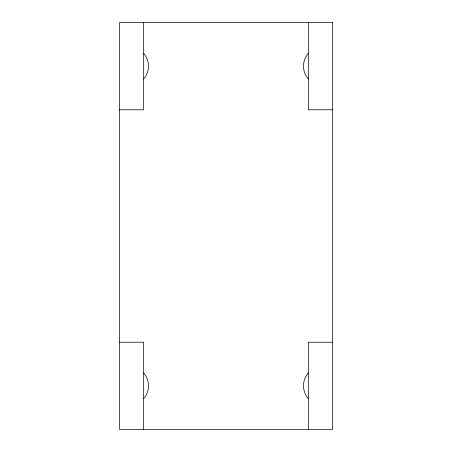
<?xml version="1.0" encoding="UTF-8"?>
<svg xmlns="http://www.w3.org/2000/svg" width="452" height="452" viewBox="0 0 452 452"><rect width="100%" height="100%" fill="white"/><g stroke="black" fill="none" stroke-linecap="round" stroke-linejoin="round"><path stroke-width="0.68" d="M119.458 109.774L143.674 109.774L143.674 22.6M332.542 109.774L308.326 109.774L308.326 22.6M119.458 342.226L143.674 342.226L143.674 429.4M332.542 342.226L308.326 342.226L308.326 429.4M143.702 53.409A19.374 19.374 0 0 1 143.702 78.964M143.702 373.036A19.374 19.374 0 0 1 143.702 398.591M308.298 398.591A19.374 19.374 0 0 1 308.298 373.036M308.298 78.964A19.374 19.374 0 0 1 308.298 53.409M332.542 22.6L119.458 22.6L119.458 429.4L332.542 429.4L332.542 22.6"/></g></svg>
